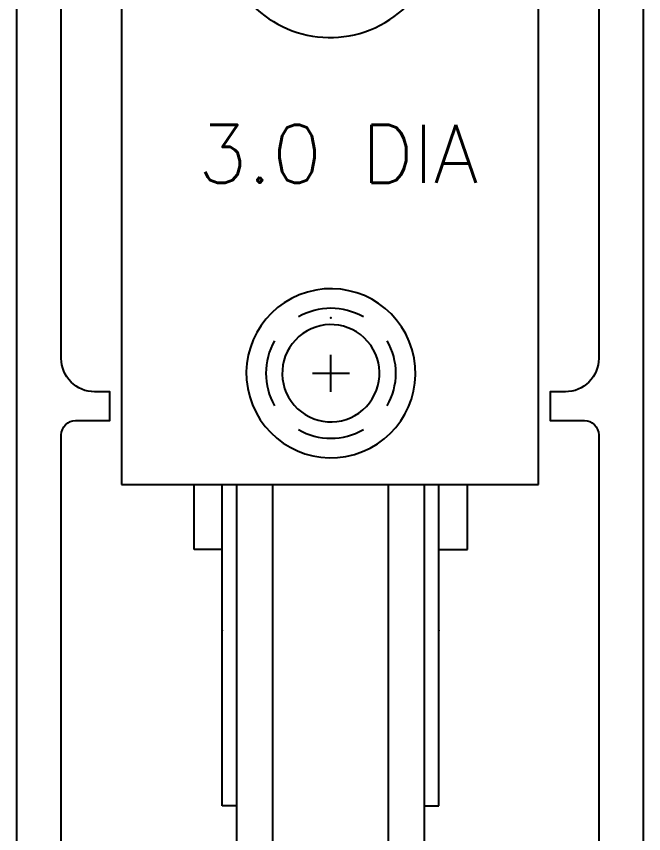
# Model space of a CAD drawing. Extents: x 0 to 79.8, y 0 to 38.2.
# Drawn here: x 7.999 to 9.353, y 30.563 to 32.328 of the extents above; entities that cross this region are included whole.
import ezdxf
from ezdxf.enums import TextEntityAlignment as Align

# ---------------------------------------------------------------- set-up
doc = ezdxf.new("R2010")
doc.units = 0
doc.header["$MEASUREMENT"] = 0
doc.layers.get('0').update_dxf_attribs({"linetype": 'CONTINUOUS'})
for name, color, linetype in [('DIM', 4, 'CONTINUOUS'), ('HARDWARE', 7, 'CONTINUOUS'), ('VENT', 5, 'CONTINUOUS')]:
    doc.layers.add(name, color=color, linetype=linetype)
doc.styles.get("Standard").update_dxf_attribs({"font": 'simplex.shx'})

# ---------------------------------------------------------------- blocks, each defined once
blk = doc.blocks.new('3027 MAMMOTH B-RAIL')
at = {"color": 0}
blk.add_lwpolyline([(0.475, -0.624, 0.414214), (0.506, -0.655), (0.57, -0.655, -0.414214), (0.58, -0.665), (0.58, -2.484, -0.414214), (0.508, -2.556), (0.475, -2.556), (0.475, -2.618), (0.549, -2.618, -0.414214), (0.58, -2.649), (0.58, -4.116, 0.414214), (0.59, -4.126), (0.667, -4.126, 0.414214), (0.677, -4.116), (0.677, 0.993, 0.414214), (0.646, 1.024), (0.596, 1.024, 0.414214), (0.565, 0.993), (0.565, 0.924), (0.595, 0.924), (0.595, 0.904), (0.565, 0.844), (0.565, 0.824), (0.595, 0.824), (0.595, 0.804), (0.565, 0.744), (0.565, 0.724), (0.595, 0.724), (0.595, 0.704), (0.565, 0.644), (0.565, 0.624), (0.595, 0.624), (0.595, 0.604), (0.565, 0.544), (0.565, 0.524), (0.58, 0.524), (0.58, 0.275, -0.414214), (0.486, 0.181), (-0.486, 0.181, -0.414214), (-0.58, 0.275), (-0.58, 0.524), (-0.565, 0.524), (-0.565, 0.544), (-0.595, 0.604), (-0.595, 0.624), (-0.565, 0.624), (-0.565, 0.644), (-0.595, 0.704), (-0.595, 0.724), (-0.565, 0.724), (-0.565, 0.744), (-0.595, 0.804), (-0.595, 0.824), (-0.565, 0.824), (-0.565, 0.844), (-0.595, 0.904), (-0.595, 0.924), (-0.565, 0.924), (-0.565, 0.993, 0.414214), (-0.596, 1.024), (-0.646, 1.024, 0.414214), (-0.677, 0.993), (-0.677, -4.116, 0.414214), (-0.667, -4.126), (-0.59, -4.126, 0.414214), (-0.58, -4.116), (-0.58, -2.649, -0.414214), (-0.549, -2.618), (-0.475, -2.618), (-0.475, -2.556), (-0.508, -2.556, -0.414214), (-0.58, -2.484), (-0.58, -0.665, -0.414214), (-0.57, -0.655), (-0.506, -0.655, 0.414214), (-0.475, -0.624, 0.414214), (-0.506, -0.593), (-0.57, -0.593, -0.414214), (-0.58, -0.583), (-0.58, -0.007, -0.414214), (-0.486, 0.087), (-0.2415, 0.087, -1), (-0.2415, -0.081), (-0.3425, -0.081, 1), (-0.3425, -0.156), (-0.0901, -0.156), (-0.042, -0.0727, -3.732051), (0.042, -0.0727), (0.0901, -0.156), (0.3425, -0.156, 1), (0.3425, -0.081), (0.2415, -0.081, -1), (0.2415, 0.087), (0.486, 0.087, -0.414214), (0.58, -0.007), (0.58, -0.583, -0.414214), (0.57, -0.593), (0.506, -0.593, 0.414214)], format="xyb", close=True, dxfattribs=at)
blk = doc.blocks.new('Roller Assy 3p0 Dia - Side(EX)')
at = {"color": 7}
for p, q in [((-0.45, 0), (-0.45, -2.6)), ((0.45, 0), (-0.45, 0)), ((0.45, -2.6), (0.45, 0)), ((-0.03, -1.263), (-0.03, -1.34)), ((0.03, -1.34), (0.03, -1.263)), ((-0.06, -1.37), (-0.137, -1.37)), ((0.137, -1.37), (0.06, -1.37)), ((-0.137, -1.43), (-0.06, -1.43)), ((0.06, -1.43), (0.137, -1.43)), ((-0.03, -1.46), (-0.03, -1.537)), ((0.03, -1.537), (0.03, -1.46)), ((-0.45, -2.6), (0.45, -2.6)), ((-0.2932, -2.7403), (-0.2932, -2.6)), ((0.297, -2.7403), (0.297, -2.6)), ((-0.2312, -2.7403), (-0.2932, -2.7403)), ((0.235, -2.7403), (0.297, -2.7403))]:
    blk.add_line(p, q, dxfattribs=at)
at = {"linetype": 'Continuous'}
for p, q in [((0.001, -0.54), (0.001, -0.46)), ((-0.039, -0.5), (0.041, -0.5)), ((0.0019, -2.4), (0.0019, -2.32)), ((-0.0381, -2.36), (0.0419, -2.36))]:
    blk.add_line(p, q, dxfattribs=at)
for p, q in [((-0.233, -3.2938), (-0.233, -2.6)), ((-0.202, -2.6), (-0.202, -3.4919)), ((-0.1239, -2.6), (-0.1239, -3.4938)), ((0.1258, -2.6), (0.1258, -3.4938)), ((0.204, -3.4919), (0.204, -2.6)), ((0.235, -3.2938), (0.235, -2.6)), ((-0.202, -3.2938), (-0.233, -3.2938)), ((0.204, -3.2938), (0.235, -3.2938))]:
    blk.add_line(p, q)
at = {"color": 7}
for centre, radius, start, end in [((0.001, -0.5), 0.1825, 106.169, 106.1378), ((0.001, -0.5), 0.105, 131.0231, 130.9828), ((0, -1.4), 0.235, 117.4668, 117.4309), ((0, -1.4), 0.1403, 77.6505, 102.3495), ((-0.06, -1.34), 0.03, 270, 0), ((0.06, -1.34), 0.03, 180, 270), ((0, -1.4), 0.1403, 167.6505, 192.3495), ((0, -1.4), 0.1403, 347.6505, 12.3495), ((-0.06, -1.46), 0.03, 0, 90), ((0.06, -1.46), 0.03, 90, 180), ((0, -1.4), 0.1403, 257.6505, 282.3495), ((0.0019, -2.36), 0.1825, 106.169, 106.1378), ((0.0019, -2.36), 0.105, 131.0231, 130.9828)]:
    blk.add_arc(centre, radius, start, end, dxfattribs=at)
at = {"color": 7, "linetype": 'Continuous'}
for centre, start, end in [((0.001, -0.5), 60, 120), ((0.001, -0.5), 150, 210), ((0.001, -0.5), 330, 30), ((0.001, -0.5), 240, 300), ((0.0019, -2.36), 60, 120), ((0.0019, -2.36), 150, 210), ((0.0019, -2.36), 330, 30), ((0.0019, -2.36), 240, 300)]:
    blk.add_arc(centre, 0.1403, start, end, dxfattribs=at)
for centre, radius, start, end in [((0.001, -3.5), 0.125, 2.8293, 177.1707), ((-0.1629, -3.4919), 0.0391, 180, 357.1707), ((0.1649, -3.4919), 0.0391, 182.8293, 0)]:
    blk.add_arc(centre, radius, start, end)
at = {"color": 7, "linetype": 'ByBlock'}
for p in [(-0.45, 0), (0.45, 0), (0.001, -0.38), (0.0019, -2.24)]:
    blk.add_point(p, dxfattribs=at)
at = {"color": 0, "linetype": 'ByBlock'}
for p in [(-0.45, 0), (-0.45, 0), (0.45, 0), (0.45, 0), (-0.233, -2.9152), (0.235, -2.9152), (0.001, -3.375), (-0.1239, -3.4938), (0.204, -3.4919)]:
    blk.add_point(p, dxfattribs=at)
blk.add_text('3.0 DIA', height=0.125).set_placement((0.0172, -1.9487), align=Align.CENTER)
blk = doc.blocks.new('*U110')
at = {"layer": 'HARDWARE'}
blk.add_blockref('Roller Assy 3p0 Dia - Side(EX)', (0.954, 3.572), dxfattribs=at)
at = {"layer": 'VENT'}
blk.add_blockref('3027 MAMMOTH B-RAIL', (0.954, 3.728), dxfattribs=at)

msp = doc.modelspace()

# ---------------------------------------------------------------- block references
at = {"layer": 'DIM'}
msp.add_blockref('*U110', (7.7218986, 30.3450213), dxfattribs=at)

doc.saveas('drawing.dxf')
